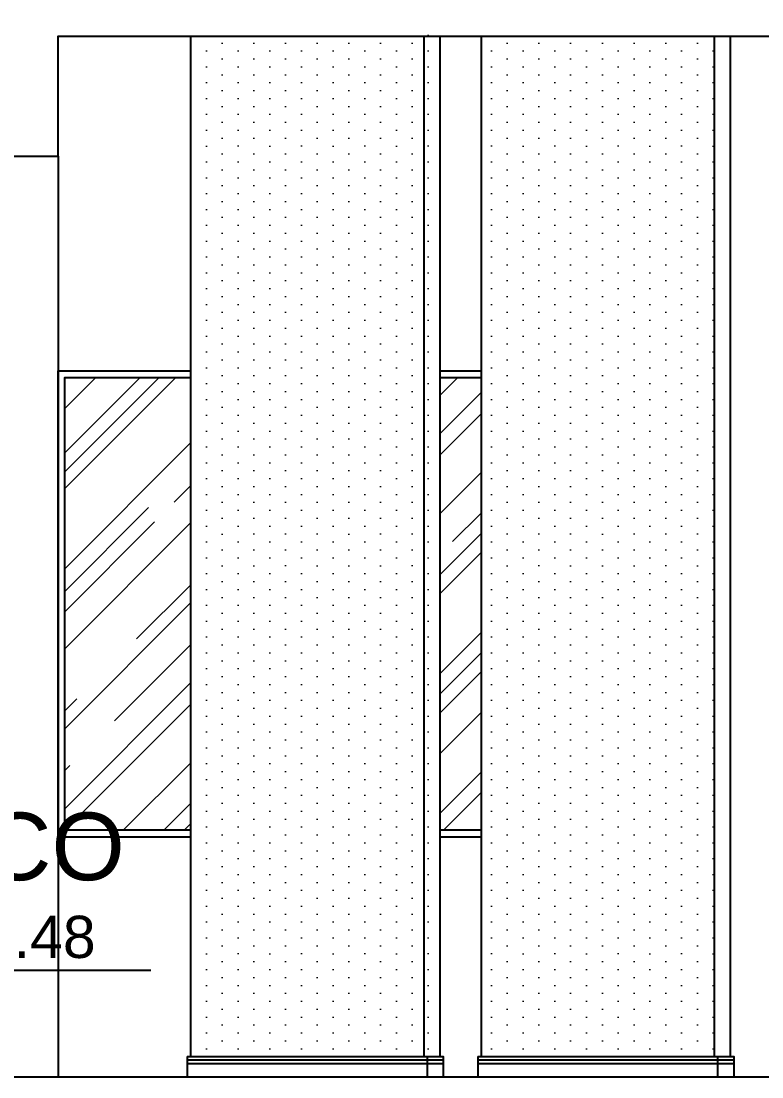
# Model space of a CAD drawing. Header units: metres. Extents: x 2440 to 5689, y 77 to 398.
# Drawn here: x 3393.057 to 3395.249, y 221.057 to 224.182 of the extents above; entities that cross this region are included whole.
import ezdxf

# ---------------------------------------------------------------- set-up
doc = ezdxf.new("R2010")
doc.units = ezdxf.units.M
doc.header["$LTSCALE"] = 7
doc.header["$MEASUREMENT"] = 0
for name, color, linetype in [('COTA DE NÍVEL', 7, 'Continuous'), ('PENA 0.15', 7, 'Continuous'), ('PENA 01', 1, 'Continuous'), ('PENA 02', 2, 'Continuous'), ('PENA 06', 6, 'Continuous')]:
    doc.layers.add(name, color=color, linetype=linetype)
doc.layers.add('HACH', color=251, linetype='Continuous', lineweight=5)
doc.layers.add('texto', color=3, linetype='Continuous', lineweight=25)
doc.styles.add('GRAF', font='GRAF.SHX')
doc.styles.add('Luana', font='arial.ttf')

# ---------------------------------------------------------------- blocks, each defined once
blk = doc.blocks.new('NIV02')
h = blk.add_hatch(color=256)
h.paths.add_polyline_path([(-43.088, -49.029, 0.414214), (-44.592, -50.534), (-43.088, -50.534)])
h.paths.add_polyline_path([(-43.088, -52.038, 0.414214), (-41.584, -50.534), (-43.088, -50.534)])
for p, q in [((-43.088, -47.382), (-43.088, -55.579)), ((-46.274, -50.534), (-28.68, -50.534))]:
    blk.add_line(p, q)
blk.add_lwpolyline([(-42.36, -54.318), (-43.088, -55.579), (-43.816, -54.318)])
blk.add_circle((-43.088, -50.534), 1.504)
at = {"style": 'GRAF'}
blk.add_attdef('ELEV', (-40.663, -49.963), '', height=1.261, dxfattribs=at)

msp = doc.modelspace()

# ---------------------------------------------------------------- hatches: boundary and pattern name
at = {"layer": 'HACH'}
h = msp.add_hatch(dxfattribs=at)
h.set_pattern_fill('DOTS', color=256, scale=0.75, angle=90, style=0)
h.set_pattern_definition([(90, (3393.558394, 221.11679), (-0.046875, 0.0234375), [0, -0.046875])])
h.paths.add_polyline_path([(3394.2959, 224.1818), (3394.2484, 224.1818), (3394.2484, 221.1168), (3394.2584, 221.1168), (3394.2959, 221.1168)])
h.paths.add_polyline_path([(3394.2484, 224.1368), (3393.5584, 224.1368), (3393.5584, 221.1168), (3394.2484, 221.1168)])
h.paths.add_polyline_path([(3395.1084, 224.1368), (3394.4184, 224.1368), (3394.4184, 221.1168), (3395.1084, 221.1168)])
h = msp.add_hatch(dxfattribs=at)
h.set_pattern_fill('AR-RROOF,_O', color=256, scale=0.25, angle=45)
h.set_pattern_definition([(45, (3393.1861, 221.7868), (0.212132, 0.565685), [3.75, -0.5, 1.25, -0.25]), (45, (3393.33283, 222.1103), (-0.41189, 0.05834), [0.75, -0.0825, 1.5, -0.1875]), (45, (3393.12423, 222.02544), (0.800798, 1.03768), [2, -0.35, 1, -0.25])])
h.paths.add_polyline_path([(3393.1861, 221.7868), (3393.5584, 221.7868), (3393.5584, 223.1268), (3393.1861, 223.1268)])
h.paths.add_polyline_path([(3394.4184, 223.1268), (3394.2959, 223.1268), (3394.2959, 221.7868), (3394.4184, 221.7868)])

# ---------------------------------------------------------------- linework, layer by layer
at = {"layer": 'PENA 0.15'}
for p, q in [((3393.5584, 224.1368), (3393.5584, 221.1168)), ((3394.4184, 224.1368), (3394.4184, 221.1168))]:
    msp.add_line(p, q, dxfattribs=at)
for points in [[(3393.5484, 221.1168), (3394.2959, 221.1168)], [(3393.5484, 221.1168), (3393.5484, 221.1068), (3393.5484, 221.0968), (3393.5484, 221.0568)], [(3393.5484, 221.1068), (3394.3059, 221.1068)], [(3393.5484, 221.0968), (3394.3059, 221.0968)], [(3394.4084, 221.1168), (3395.1559, 221.1168)], [(3394.4084, 221.1168), (3394.4084, 221.1068), (3394.4084, 221.0968), (3394.4084, 221.0568)], [(3394.4084, 221.1068), (3395.1659, 221.1068)], [(3394.4084, 221.0968), (3395.1659, 221.0968)]]:
    msp.add_lwpolyline(points, dxfattribs=at)
at = {"layer": 'PENA 01'}
for points in [[(3393.5584, 221.7668), (3393.1661, 221.7668), (3393.1661, 223.1468), (3393.5584, 223.1468)], [(3393.5584, 221.7868), (3393.1861, 221.7868), (3393.1861, 223.1268), (3393.5584, 223.1268)], [(3394.2959, 223.1468), (3394.4184, 223.1468)], [(3394.2959, 223.1268), (3394.4184, 223.1268)], [(3394.4184, 221.7868), (3394.2959, 221.7868)], [(3394.4184, 221.7668), (3394.2959, 221.7668)]]:
    msp.add_lwpolyline(points, dxfattribs=at)
at = {"layer": 'PENA 02', "ltscale": 1.5}
for p, q in [((3394.2484, 224.1368), (3394.2484, 221.1168)), ((3394.2959, 224.1368), (3394.2959, 221.1168)), ((3395.1084, 224.1368), (3395.1084, 221.1168)), ((3395.1559, 224.1368), (3395.1559, 221.1168))]:
    msp.add_line(p, q, dxfattribs=at)
for points in [[(3393.1661, 223.7818), (3393.1661, 221.0568)], [(3394.2484, 221.1168), (3394.2584, 221.1168), (3394.2584, 221.0568)], [(3394.2959, 221.1168), (3394.3059, 221.1168), (3394.3059, 221.0568)], [(3395.1084, 221.1168), (3395.1184, 221.1168), (3395.1184, 221.0568)], [(3395.1559, 221.1168), (3395.1659, 221.1168), (3395.1659, 221.0568)]]:
    msp.add_lwpolyline(points, dxfattribs=at)
at = {"layer": 'PENA 06', "ltscale": 1.5}
msp.add_line((3392.9961, 223.7818), (3393.1661, 223.7818), dxfattribs=at)
for points in [[(3393.1661, 223.7818), (3393.1661, 224.1368), (3395.8859, 224.1368)], [(3392.2059, 221.2368), (3392.2059, 221.0568), (3395.8859, 221.0568)]]:
    msp.add_lwpolyline(points, dxfattribs=at)

# ---------------------------------------------------------------- block references
at = {"layer": 'COTA DE NÍVEL', "ltscale": 0.05}
ref = msp.add_blockref('NIV02', (3395.2384, 224.5398), dxfattribs=dict(at, xscale=0.06266711229946524, yscale=0.06266711229946524, zscale=0.06266711229946524))
ref.add_attrib('ELEV', '+ 12.48', (3392.6902, 221.4087), dxfattribs={"layer": '0', "height": 0.125, "style": 'Luana'})

# ---------------------------------------------------------------- texts
at = {"layer": 'texto', "color": 2, "ltscale": 0.05, "insert": (3392.8904, 221.7375), "char_height": 0.2, "width": 1.934, "attachment_point": 5, "style": 'Luana'}
msp.add_mtext('PALCO', dxfattribs=at)

doc.saveas('drawing.dxf')
